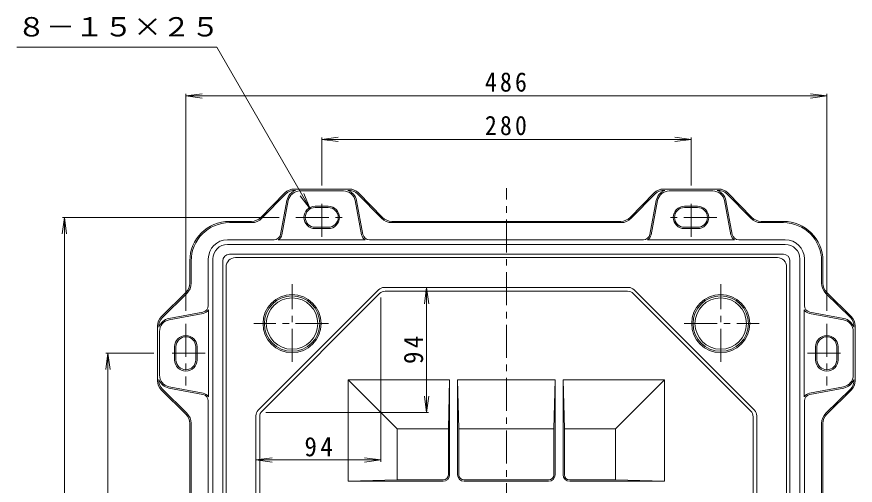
# Model space of a CAD drawing. Units: millimetres, scale not verified. Extents: x -716 to 698, y -685 to 346.
# Drawn here: x -716 to -80, y -27 to 328 of the extents above; entities that cross this region are included whole.
import ezdxf
from ezdxf.enums import TextEntityAlignment as Align

# ---------------------------------------------------------------- set-up
doc = ezdxf.new("R2010")
doc.units = ezdxf.units.MM
doc.header["$LTSCALE"] = 5
doc.linetypes.add('CHAIN1', pattern=[8, 5, -1, 1, -1])
for name, color, linetype, lineweight in [('0-0_通り芯', 3, 'Continuous', 13), ('0-1_ピット', 2, 'Continuous', 13), ('0-4_寸法', 7, 'Continuous', 13)]:
    doc.layers.add(name, color=color, linetype=linetype, lineweight=lineweight)
doc.styles.add('ＭＳ ゴシック', font='')
doc.styles.get('ＭＳ ゴシック').set_extended_font_data('MS Gothic')

msp = doc.modelspace()

# ---------------------------------------------------------------- linework, layer by layer
at = {"layer": '0-0_通り芯', "linetype": 'CHAIN1'}
for p, q in [((-344.701, -330.586), (-344.701, 198.204)), ((-507.201, 66.473), (-507.201, 125.272)), ((-182.201, 66.473), (-182.201, 125.272)), ((-479.459, 95.463), (-536.299, 95.463)), ((-209.942, 95.463), (-153.103, 95.463))]:
    msp.add_line(p, q, dxfattribs=at)
at = {"layer": '0-0_通り芯'}
for p, q in [((-550.201, 145.463), (-139.201, 145.463)), ((-557.201, 138.463), (-557.201, -272.537)), ((-132.201, 138.463), (-132.201, -272.537)), ((-441.6, 121.064), (-532.802, 29.862)), ((-437.357, 122.821), (-252.044, 122.821)), ((-247.802, 121.064), (-156.6, 29.862)), ((-529.971, 29.157), (-440.895, 118.233)), ((-252.749, 119.991), (-436.653, 119.991)), ((-248.506, 118.233), (-159.431, 29.157)), ((-387.701, 52.963), (-464.701, 52.963)), ((-464.701, -24.037), (-464.701, 52.963)), ((-388.701, 15.643), (-387.701, 52.963)), ((-387.701, -19.037), (-387.701, 52.963)), ((-380.701, 15.643), (-381.701, 52.963)), ((-381.701, -19.037), (-381.701, 52.963)), ((-307.701, 52.963), (-381.701, 52.963)), ((-308.701, 15.643), (-307.701, 52.963)), ((-307.701, -19.037), (-307.701, 52.963)), ((-300.701, 15.643), (-301.701, 52.963)), ((-301.701, -19.037), (-301.701, 52.963)), ((-534.559, -250.895), (-534.559, 25.62)), ((-154.843, 25.62), (-154.843, -250.895)), ((-531.728, -248.064), (-531.728, 24.915)), ((-157.673, -248.064), (-157.673, 24.915)), ((-427.38, -23.037), (-427.38, 15.643)), ((-388.701, -19.037), (-388.701, 15.643)), ((-380.701, -19.037), (-380.701, 15.643)), ((-308.701, 15.643), (-380.701, 15.643)), ((-308.701, -19.037), (-308.701, 15.643)), ((-300.701, -19.037), (-300.701, 15.643)), ((-262.021, -23.037), (-262.021, 15.643)), ((-427.38, -23.037), (-464.701, -24.037)), ((-392.701, -24.037), (-464.701, -24.037)), ((-392.701, -23.037), (-427.38, -23.037)), ((-376.701, -23.037), (-312.701, -23.037)), ((-376.701, -24.037), (-312.701, -24.037)), ((-296.701, -23.037), (-262.021, -23.037)), ((-296.701, -24.037), (-224.701, -24.037)), ((-262.021, -23.037), (-224.701, -24.037))]:
    msp.add_line(p, q, dxfattribs=at)
for points in [[(-388.701, 15.643), (-427.38, 15.643), (-464.701, 52.963)], [(-224.701, -24.037), (-224.701, 52.963), (-301.701, 52.963)], [(-300.701, 15.643), (-262.021, 15.643), (-224.701, 52.963)]]:
    msp.add_lwpolyline(points, dxfattribs=at)
for centre, radius in [((-507.201, 95.463), 22), ((-507.201, 95.463), 21), ((-507.201, 95.463), 19.5), ((-182.201, 95.463), 22), ((-182.201, 95.463), 21), ((-182.201, 95.463), 19.5)]:
    msp.add_circle(centre, radius, dxfattribs=at)
for centre, radius, start, end in [((-550.201, 138.463), 7, 90, 180), ((-139.201, 138.463), 7, 0, 90), ((-437.357, 116.821), 6, 90, 134.99933), ((-252.044, 116.821), 6, 45.00067, 90), ((-436.653, 113.991), 6, 90, 134.99933), ((-252.749, 113.991), 6, 45.00034, 90), ((-528.559, 25.62), 6, 135.00067, 180), ((-525.728, 24.915), 6, 135.00034, 180), ((-163.673, 24.915), 6, 0, 45), ((-160.842, 25.62), 6, 0, 44.99933), ((-392.701, -19.037), 4, 270, 0), ((-392.701, -19.037), 5, 270, 0), ((-376.701, -19.037), 5, 180, 270), ((-376.701, -19.037), 4, 180, 270), ((-312.701, -19.037), 4, 270, 0), ((-312.701, -19.037), 5, 270, 0), ((-296.701, -19.037), 5, 180, 270), ((-296.701, -19.037), 4, 180, 270)]:
    msp.add_arc(centre, radius, start, end, dxfattribs=at)
at = {"layer": '0-1_ピット'}
for p, q in [((-505.498, 197.463), (-463.903, 197.463)), ((-183.903, 197.463), (-225.498, 197.463)), ((-530.76, 175.965), (-512.642, 194.461)), ((-530.045, 175.266), (-511.927, 193.761)), ((-501.226, 195.963), (-468.175, 195.963)), ((-439.356, 175.266), (-457.474, 193.761)), ((-438.642, 175.965), (-456.76, 194.461)), ((-250.76, 175.965), (-232.642, 194.461)), ((-250.045, 175.266), (-231.928, 193.761)), ((-188.175, 195.963), (-221.226, 195.963)), ((-159.356, 175.266), (-177.474, 193.761)), ((-158.642, 175.965), (-176.76, 194.461)), ((-515.931, 163.034), (-511.052, 188.822)), ((-510.069, 188.636), (-514.948, 162.848)), ((-489.701, 184.463), (-479.701, 184.463)), ((-459.332, 188.636), (-454.453, 162.848)), ((-453.471, 163.034), (-458.35, 188.822)), ((-235.931, 163.034), (-231.052, 188.822)), ((-230.069, 188.636), (-234.948, 162.848)), ((-199.701, 184.463), (-209.701, 184.463)), ((-179.332, 188.636), (-174.453, 162.848)), ((-173.471, 163.034), (-178.35, 188.822)), ((-489.701, 183.463), (-479.701, 183.463)), ((-199.701, 183.463), (-209.701, 183.463)), ((-537.903, 172.963), (-554.701, 172.963)), ((-554.701, 171.963), (-537.903, 171.963)), ((-431.498, 172.963), (-257.904, 172.963)), ((-257.904, 171.963), (-431.498, 171.963)), ((-151.498, 172.963), (-134.701, 172.963)), ((-134.701, 171.963), (-151.498, 171.963)), ((-489.701, 168.463), (-479.701, 168.463)), ((-489.701, 167.463), (-479.701, 167.463)), ((-199.701, 168.463), (-209.701, 168.463)), ((-199.701, 167.463), (-209.701, 167.463)), ((-520.843, 158.963), (-556.201, 158.963)), ((-448.558, 158.963), (-240.844, 158.963)), ((-168.558, 158.963), (-133.201, 158.963)), ((-556.201, 155.463), (-133.201, 155.463)), ((-451.655, 158.825), (-517.746, 158.825)), ((-237.746, 158.825), (-171.656, 158.825)), ((-554.701, 147.963), (-134.701, 147.963)), ((-584.701, 126.166), (-584.701, 142.963)), ((-583.701, 142.963), (-583.701, 126.166)), ((-570.701, 109.106), (-570.701, 144.463)), ((-567.201, 144.463), (-567.201, -278.537)), ((-559.701, 142.963), (-559.701, -277.037)), ((-129.701, 142.963), (-129.701, -277.037)), ((-122.201, 144.463), (-122.201, -278.537)), ((-118.701, 109.106), (-118.701, 144.463)), ((-105.701, 142.963), (-105.701, 126.166)), ((-104.701, 126.166), (-104.701, 142.963)), ((-587.703, 119.022), (-606.199, 100.904)), ((-587.003, 118.308), (-605.499, 100.19)), ((-102.398, 118.308), (-83.903, 100.19)), ((-101.699, 119.022), (-83.203, 100.904)), ((-574.771, 104.193), (-600.56, 99.314)), ((-600.374, 98.332), (-574.585, 103.21)), ((-570.562, 39.918), (-570.562, 106.008)), ((-118.839, 39.918), (-118.839, 106.008)), ((-89.028, 98.332), (-114.816, 103.21)), ((-114.63, 104.193), (-88.842, 99.314)), ((-609.201, 93.76), (-609.201, 52.166)), ((-607.701, 89.488), (-607.701, 56.438)), ((-81.701, 89.488), (-81.701, 56.438)), ((-80.201, 93.76), (-80.201, 52.166)), ((-596.201, 77.963), (-596.201, 67.963)), ((-595.201, 77.963), (-595.201, 67.963)), ((-580.201, 77.963), (-580.201, 67.963)), ((-579.201, 77.963), (-579.201, 67.963)), ((-110.201, 77.963), (-110.201, 67.963)), ((-109.201, 77.963), (-109.201, 67.963)), ((-94.201, 77.963), (-94.201, 67.963)), ((-93.201, 77.963), (-93.201, 67.963)), ((-587.703, 26.904), (-606.199, 45.022)), ((-587.003, 27.618), (-605.499, 45.736)), ((-574.771, 41.733), (-600.56, 46.612)), ((-600.374, 47.595), (-574.585, 42.716)), ((-89.028, 47.595), (-114.816, 42.716)), ((-114.63, 41.733), (-88.842, 46.612)), ((-102.398, 27.618), (-83.903, 45.736)), ((-101.699, 26.904), (-83.203, 45.022)), ((-570.701, 36.82), (-570.701, -170.894)), ((-118.701, 36.82), (-118.701, -170.894)), ((-584.701, 19.76), (-584.701, -153.834)), ((-583.701, -153.834), (-583.701, 19.76)), ((-105.701, -153.834), (-105.701, 19.76)), ((-104.701, 19.76), (-104.701, -153.834))]:
    msp.add_line(p, q, dxfattribs=at)
at = {"layer": '0-1_ピット', "linetype": 'CHAIN1'}
for p, q in [((-484.701, 161.285), (-484.701, 190.152)), ((-204.701, 161.285), (-204.701, 190.152)), ((-504.206, 175.963), (-465.776, 175.963)), ((-185.195, 175.963), (-223.626, 175.963)), ((-587.701, 95.259), (-587.701, 48.664)), ((-101.701, 95.259), (-101.701, 48.664)), ((-573.022, 72.963), (-601.89, 72.963)), ((-116.379, 72.963), (-87.512, 72.963))]:
    msp.add_line(p, q, dxfattribs=at)
at = {"layer": '0-1_ピット'}
for centre, radius, start, end in [((-505.498, 187.463), 10, 90, 135.59067), ((-463.903, 187.463), 10, 44.40933, 90), ((-225.498, 187.463), 10, 90, 135.59067), ((-183.903, 187.463), 10, 44.40933, 90), ((-505.498, 187.463), 9, 83.69125, 135.59081), ((-501.226, 186.963), 10, 109.16592, 169.28644), ((-501.226, 186.963), 9, 90, 169.28644), ((-468.175, 186.963), 9, 10.71356, 90), ((-463.903, 187.463), 9, 44.40919, 96.30875), ((-468.175, 186.963), 10, 10.71356, 70.83408), ((-225.498, 187.463), 9, 83.69125, 135.59081), ((-221.226, 186.963), 10, 109.16592, 169.28644), ((-221.226, 186.963), 9, 90, 169.28644), ((-188.175, 186.963), 9, 10.71356, 90), ((-183.903, 187.463), 9, 44.40919, 96.30875), ((-188.175, 186.963), 10, 10.71356, 70.83408), ((-489.701, 175.963), 8.5, 90, 270), ((-479.701, 175.963), 8.5, 270, 90), ((-209.701, 175.963), 8.5, 90, 270), ((-199.701, 175.963), 8.5, 270, 90), ((-489.701, 175.963), 7.5, 90, 270), ((-479.701, 175.963), 7.5, 270, 90), ((-209.701, 175.963), 7.5, 90, 270), ((-199.701, 175.963), 7.5, 270, 90), ((-554.701, 142.963), 30, 90, 180), ((-554.701, 142.963), 29, 90, 180), ((-537.903, 182.963), 10, 270, 315.59067), ((-537.903, 182.963), 11, 270, 315.59093), ((-431.498, 182.963), 11, 224.40907, 270), ((-431.498, 182.963), 10, 224.40933, 270), ((-257.904, 182.963), 10, 270, 315.59067), ((-257.904, 182.963), 11, 270, 315.59093), ((-151.498, 182.963), 11, 224.40907, 270), ((-151.498, 182.963), 10, 224.40933, 270), ((-134.701, 142.963), 30, 0, 90), ((-134.701, 142.963), 29, 0, 90), ((-556.201, 144.463), 14.5, 90, 180), ((-520.843, 163.963), 5, 270, 349.28552), ((-520.843, 163.963), 6, 301.08063, 349.28767), ((-448.558, 163.963), 6, 190.71233, 238.91937), ((-448.558, 163.963), 5, 190.71448, 270), ((-240.844, 163.963), 5, 270, 349.28552), ((-240.844, 163.963), 6, 301.08063, 349.28767), ((-168.558, 163.963), 6, 190.71233, 238.91937), ((-168.558, 163.963), 5, 190.71448, 270), ((-133.201, 144.463), 14.5, 0, 90), ((-556.201, 144.463), 11, 90, 180), ((-133.201, 144.463), 11, 0, 90), ((-554.701, 142.963), 5, 90, 180), ((-134.701, 142.963), 5, 0, 90), ((-594.701, 126.166), 10, 314.40933, 0), ((-594.701, 126.166), 11, 314.40907, 0), ((-94.701, 126.166), 11, 180, 225.59093), ((-94.701, 126.166), 10, 180, 225.59067), ((-575.701, 109.106), 5, 280.71448, 0), ((-113.701, 109.106), 5, 180, 259.28552), ((-575.701, 109.106), 6, 280.71233, 328.91937), ((-113.701, 109.106), 6, 211.08063, 259.28767), ((-599.201, 93.76), 10, 134.40933, 180), ((-599.201, 93.76), 9, 134.40919, 186.30875), ((-598.701, 89.488), 10, 100.71356, 160.83408), ((-598.701, 89.488), 9, 100.71356, 180), ((-90.701, 89.488), 9, 0, 79.28644), ((-90.701, 89.488), 10, 19.16592, 79.28644), ((-90.201, 93.76), 9, 353.69125, 45.59081), ((-90.201, 93.76), 10, 0, 45.59067), ((-587.701, 77.963), 8.5, 0, 180), ((-587.701, 77.963), 7.5, 0, 180), ((-101.701, 77.963), 8.5, 0, 180), ((-101.701, 77.963), 7.5, 0, 180), ((-587.701, 67.963), 8.5, 180, 0), ((-587.701, 67.963), 7.5, 180, 0), ((-101.701, 67.963), 8.5, 180, 0), ((-101.701, 67.963), 7.5, 180, 0), ((-599.201, 52.166), 10, 180, 225.59067), ((-599.201, 52.166), 9, 173.69125, 225.59081), ((-598.701, 56.438), 10, 199.16592, 259.28644), ((-598.701, 56.438), 9, 180, 259.28644), ((-90.701, 56.438), 9, 280.71356, 0), ((-90.701, 56.438), 10, 280.71356, 340.83408), ((-90.201, 52.166), 9, 314.40919, 6.30875), ((-90.201, 52.166), 10, 314.40933, 0), ((-575.701, 36.82), 5, 0, 79.28552), ((-575.701, 36.82), 6, 31.08063, 79.28767), ((-113.701, 36.82), 6, 100.71233, 148.91937), ((-113.701, 36.82), 5, 100.71448, 180), ((-594.701, 19.76), 10, 0, 45.59067), ((-594.701, 19.76), 11, 0, 45.59093), ((-94.701, 19.76), 11, 134.40907, 180), ((-94.701, 19.76), 10, 134.40933, 180)]:
    msp.add_arc(centre, radius, start, end, dxfattribs=at)
at = {"layer": '0-4_寸法'}
for p, q in [((-715.915, 305.046), (-564.227, 305.046)), ((-493.451, 182.458), (-564.227, 305.046)), ((-587.701, 268.053), (-575.308, 269.685)), ((-587.701, 269.553), (-587.701, 105.259)), ((-587.701, 268.053), (-101.701, 268.053)), ((-587.701, 268.053), (-575.308, 266.422)), ((-101.701, 268.053), (-114.094, 269.685)), ((-101.701, 268.053), (-114.094, 266.422)), ((-101.701, 269.553), (-101.701, 105.259)), ((-484.701, 235.089), (-472.308, 236.721)), ((-484.701, 236.589), (-484.701, 200.152)), ((-204.701, 235.089), (-217.094, 236.721)), ((-204.701, 236.589), (-204.701, 200.152)), ((-484.701, 235.089), (-204.701, 235.089)), ((-484.701, 235.089), (-472.308, 233.458)), ((-204.701, 235.089), (-217.094, 233.458)), ((-493.451, 182.458), (-501.06, 192.375)), ((-493.451, 182.458), (-498.234, 194.007)), ((-679.791, 175.963), (-681.423, 163.57)), ((-681.291, 175.963), (-516.997, 175.963)), ((-679.791, -310.037), (-679.791, 175.963)), ((-679.791, 175.963), (-678.16, 163.57)), ((-405.173, 122.821), (-406.805, 110.428)), ((-405.173, 28.105), (-405.173, 122.821)), ((-405.173, 122.821), (-403.542, 110.428)), ((-439.842, 115.321), (-439.842, -9.339)), ((-646.827, 72.963), (-648.459, 60.57)), ((-648.327, 72.963), (-611.889, 72.963)), ((-646.827, -207.037), (-646.827, 72.963)), ((-646.827, 72.963), (-645.195, 60.57)), ((-405.173, 28.105), (-406.805, 40.498)), ((-405.173, 28.105), (-403.542, 40.498)), ((-527.059, 28.105), (-403.673, 28.105)), ((-534.559, -7.839), (-522.166, -6.207)), ((-439.842, -7.839), (-452.236, -6.207)), ((-534.559, -7.839), (-522.166, -9.471)), ((-534.559, -7.839), (-439.842, -7.839)), ((-439.842, -7.839), (-452.236, -9.471))]:
    msp.add_line(p, q, dxfattribs=at)

# ---------------------------------------------------------------- texts
at = {"layer": '0-4_寸法', "color": 2, "style": 'ＭＳ ゴシック', "width": 1.1}
msp.add_text('８－１５×２５', height=14.66, dxfattribs=at).set_placement((-715.78, 308.674), align=Align.BOTTOM_LEFT)
at = {"layer": '0-4_寸法', "color": 2, "char_height": 14.66, "attachment_point": 7, "style": 'ＭＳ ゴシック'}
for s, insert in [('\\T1.27;\\W0.9;486', (-360.951, 271.053)), ('\\T1.27;\\W0.9;280', (-360.951, 238.089)), ('\\T1.27;\\W0.95;94', (-497.826, -5.339))]:
    msp.add_mtext(s, dxfattribs=dict(at, insert=insert))
at = {"layer": '0-4_寸法', "color": 2, "insert": (-407.673, 64.838), "char_height": 14.66, "attachment_point": 7, "rotation": 90, "style": 'ＭＳ ゴシック'}
msp.add_mtext('\\T1.27;\\W0.95;94', dxfattribs=at)

doc.saveas('drawing.dxf')
